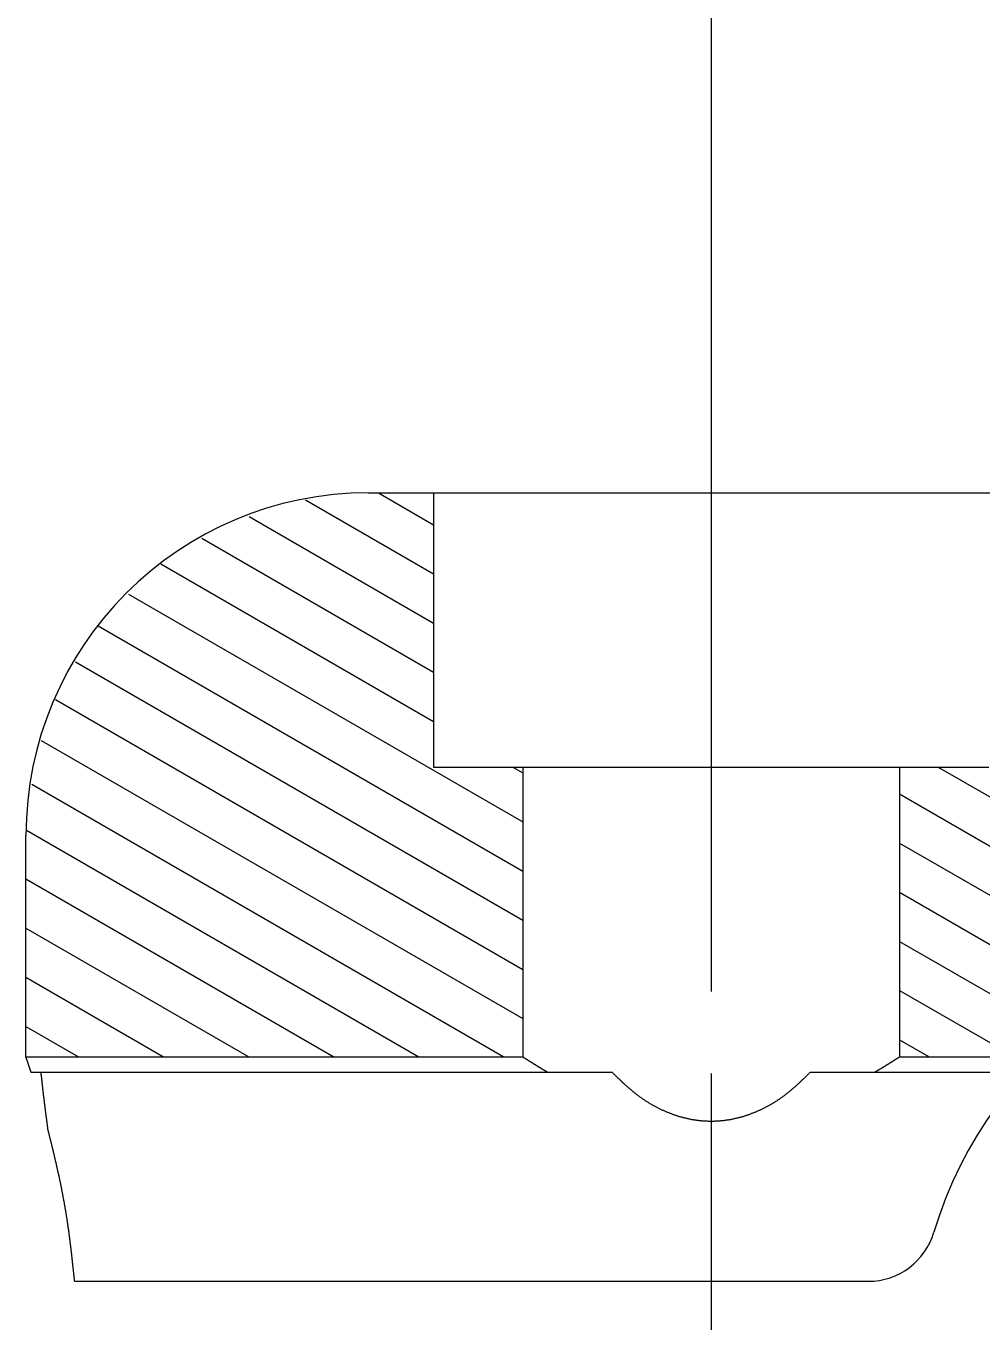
# Model space of a CAD drawing. Extents: x 78 to 520, y 41 to 313.
# Drawn here: x 433.6 to 447.56, y 255.39 to 274.3 of the extents above; entities that cross this region are included whole.
import ezdxf

# ---------------------------------------------------------------- set-up
doc = ezdxf.new("R2010")
doc.units = 0
doc.linetypes.add('CENTER', pattern=[17.5, 13, -1.5, 1.5, -1.5])
doc.layers.get('0').update_dxf_attribs({"linetype": 'CONTINUOUS'})
doc.layers.add('CENTER', color=1, linetype='CENTER')

msp = doc.modelspace()

# ---------------------------------------------------------------- linework, layer by layer
at = {"color": 3, "linetype": 'CONTINUOUS'}
for p, q in [((437.685, 267.382), (439.554, 266.303)), ((438.747, 267.486), (439.554, 267.02)), ((436.862, 267.14), (439.554, 265.586)), ((436.169, 266.824), (439.554, 264.87)), ((435.575, 266.45), (439.554, 264.153)), ((435.1, 266.008), (440.854, 262.686)), ((434.659, 265.546), (440.854, 261.969)), ((434.328, 265.02), (440.854, 261.252)), ((434.035, 264.472), (440.854, 260.535)), ((433.826, 263.876), (440.854, 259.819)), ((446.917, 263.486), (451.456, 260.865)), ((433.689, 263.239), (440.579, 259.261)), ((446.354, 263.094), (450.579, 260.655)), ((433.613, 262.566), (439.338, 259.261)), ((446.354, 262.377), (449.9, 260.33)), ((433.604, 261.854), (438.096, 259.261)), ((446.354, 261.66), (449.265, 259.98)), ((433.604, 261.138), (436.855, 259.261)), ((446.354, 260.944), (448.742, 259.565)), ((433.604, 260.421), (435.613, 259.261)), ((446.354, 260.227), (448.028, 259.261)), ((433.604, 259.704), (434.372, 259.261)), ((446.354, 259.51), (446.786, 259.261))]:
    msp.add_line(p, q, dxfattribs=at)
at = {"color": 7, "linetype": 'CONTINUOUS'}
for p, q in [((438.604, 267.486), (461.454, 267.486)), ((439.554, 267.486), (439.554, 263.486)), ((439.554, 263.486), (447.654, 263.486)), ((440.71, 263.486), (440.854, 263.402)), ((440.854, 263.486), (440.854, 259.261)), ((446.354, 263.486), (446.354, 259.261)), ((433.604, 259.261), (433.604, 262.486)), ((433.604, 259.261), (440.854, 259.261)), ((446.354, 259.261), (448.358, 259.261)), ((433.679, 259.036), (442.157, 259.036)), ((445.051, 259.036), (448.143, 259.036)), ((434.315, 255.986), (445.896, 255.986))]:
    msp.add_line(p, q, dxfattribs=at)
at = {"color": 7}
for points in [[(433.679, 259.036, 0), (433.679, 259.037, 0), (433.678, 259.038, 0), (433.678, 259.039, 0), (433.678, 259.041, 0), (433.677, 259.042, 0), (433.677, 259.043, 0), (433.676, 259.044, 0), (433.676, 259.045, 0), (433.676, 259.047, 0), (433.675, 259.048, 0), (433.675, 259.049, 0), (433.674, 259.05, 0), (433.674, 259.051, 0), (433.674, 259.052, 0), (433.673, 259.054, 0), (433.673, 259.055, 0), (433.672, 259.056, 0), (433.672, 259.057, 0), (433.672, 259.058, 0), (433.671, 259.06, 0), (433.671, 259.061, 0), (433.671, 259.062, 0), (433.67, 259.063, 0), (433.67, 259.064, 0), (433.669, 259.065, 0), (433.669, 259.067, 0), (433.669, 259.068, 0), (433.668, 259.069, 0), (433.668, 259.07, 0), (433.667, 259.071, 0), (433.667, 259.072, 0), (433.667, 259.074, 0), (433.666, 259.075, 0), (433.666, 259.076, 0), (433.665, 259.077, 0), (433.665, 259.078, 0), (433.665, 259.08, 0), (433.664, 259.081, 0), (433.664, 259.082, 0), (433.664, 259.083, 0), (433.663, 259.084, 0), (433.663, 259.085, 0), (433.662, 259.087, 0), (433.662, 259.088, 0), (433.662, 259.089, 0), (433.661, 259.09, 0), (433.661, 259.091, 0), (433.66, 259.093, 0), (433.66, 259.094, 0), (433.66, 259.095, 0), (433.659, 259.096, 0), (433.659, 259.097, 0), (433.659, 259.098, 0), (433.658, 259.1, 0), (433.658, 259.101, 0), (433.657, 259.102, 0), (433.657, 259.103, 0), (433.657, 259.104, 0), (433.656, 259.106, 0), (433.656, 259.107, 0), (433.655, 259.108, 0), (433.655, 259.109, 0), (433.655, 259.11, 0), (433.654, 259.111, 0), (433.654, 259.113, 0), (433.653, 259.114, 0), (433.653, 259.115, 0), (433.653, 259.116, 0), (433.652, 259.117, 0), (433.652, 259.118, 0), (433.651, 259.12, 0), (433.651, 259.121, 0), (433.651, 259.122, 0), (433.65, 259.123, 0), (433.65, 259.124, 0), (433.65, 259.126, 0), (433.649, 259.127, 0), (433.649, 259.128, 0), (433.648, 259.129, 0), (433.648, 259.13, 0), (433.648, 259.131, 0), (433.647, 259.133, 0), (433.647, 259.134, 0), (433.646, 259.135, 0), (433.646, 259.136, 0), (433.646, 259.137, 0), (433.645, 259.139, 0), (433.645, 259.14, 0), (433.644, 259.141, 0), (433.644, 259.142, 0), (433.644, 259.143, 0), (433.643, 259.144, 0), (433.643, 259.146, 0), (433.642, 259.147, 0), (433.642, 259.148, 0), (433.642, 259.149, 0), (433.641, 259.15, 0), (433.641, 259.151, 0), (433.641, 259.153, 0), (433.64, 259.154, 0), (433.64, 259.155, 0), (433.639, 259.156, 0), (433.639, 259.157, 0), (433.639, 259.159, 0), (433.638, 259.16, 0), (433.638, 259.161, 0), (433.637, 259.162, 0), (433.637, 259.163, 0), (433.637, 259.164, 0), (433.636, 259.166, 0), (433.636, 259.167, 0), (433.635, 259.168, 0), (433.635, 259.169, 0), (433.635, 259.17, 0), (433.634, 259.172, 0), (433.634, 259.173, 0), (433.633, 259.174, 0), (433.633, 259.175, 0), (433.633, 259.176, 0), (433.632, 259.177, 0), (433.632, 259.179, 0), (433.631, 259.18, 0), (433.631, 259.181, 0), (433.631, 259.182, 0), (433.63, 259.183, 0), (433.63, 259.184, 0), (433.629, 259.186, 0), (433.629, 259.187, 0), (433.629, 259.188, 0), (433.628, 259.189, 0), (433.628, 259.19, 0), (433.627, 259.192, 0), (433.627, 259.193, 0), (433.627, 259.194, 0), (433.626, 259.195, 0), (433.626, 259.196, 0), (433.626, 259.197, 0), (433.625, 259.199, 0), (433.625, 259.2, 0), (433.624, 259.201, 0), (433.624, 259.202, 0), (433.624, 259.203, 0), (433.623, 259.204, 0), (433.623, 259.206, 0), (433.622, 259.207, 0), (433.622, 259.208, 0), (433.622, 259.209, 0), (433.621, 259.21, 0), (433.621, 259.212, 0), (433.62, 259.213, 0), (433.62, 259.214, 0), (433.62, 259.215, 0), (433.619, 259.216, 0), (433.619, 259.217, 0), (433.618, 259.219, 0), (433.618, 259.22, 0), (433.618, 259.221, 0), (433.617, 259.222, 0), (433.617, 259.223, 0), (433.616, 259.224, 0), (433.616, 259.226, 0), (433.616, 259.227, 0), (433.615, 259.228, 0), (433.615, 259.229, 0), (433.614, 259.23, 0), (433.614, 259.232, 0), (433.614, 259.233, 0), (433.613, 259.234, 0), (433.613, 259.235, 0), (433.612, 259.236, 0), (433.612, 259.237, 0), (433.612, 259.239, 0), (433.611, 259.24, 0), (433.611, 259.241, 0), (433.61, 259.242, 0), (433.61, 259.243, 0), (433.61, 259.244, 0), (433.609, 259.246, 0), (433.609, 259.247, 0), (433.608, 259.248, 0), (433.608, 259.249, 0), (433.608, 259.25, 0), (433.607, 259.252, 0), (433.607, 259.253, 0), (433.606, 259.254, 0), (433.606, 259.255, 0), (433.606, 259.256, 0), (433.605, 259.257, 0), (433.605, 259.259, 0), (433.604, 259.26, 0), (433.604, 259.261, 0)], [(440.854, 259.261, 0), (440.856, 259.26, 0), (440.858, 259.258, 0), (440.86, 259.257, 0), (440.861, 259.256, 0), (440.863, 259.255, 0), (440.865, 259.254, 0), (440.867, 259.252, 0), (440.869, 259.251, 0), (440.871, 259.25, 0), (440.873, 259.249, 0), (440.875, 259.248, 0), (440.877, 259.246, 0), (440.878, 259.245, 0), (440.88, 259.244, 0), (440.882, 259.243, 0), (440.884, 259.242, 0), (440.886, 259.24, 0), (440.888, 259.239, 0), (440.89, 259.238, 0), (440.892, 259.237, 0), (440.894, 259.235, 0), (440.895, 259.234, 0), (440.897, 259.233, 0), (440.899, 259.232, 0), (440.901, 259.231, 0), (440.903, 259.229, 0), (440.905, 259.228, 0), (440.907, 259.227, 0), (440.909, 259.226, 0), (440.911, 259.225, 0), (440.913, 259.223, 0), (440.914, 259.222, 0), (440.916, 259.221, 0), (440.918, 259.22, 0), (440.92, 259.219, 0), (440.922, 259.217, 0), (440.924, 259.216, 0), (440.926, 259.215, 0), (440.928, 259.214, 0), (440.93, 259.213, 0), (440.931, 259.211, 0), (440.933, 259.21, 0), (440.935, 259.209, 0), (440.937, 259.208, 0), (440.939, 259.207, 0), (440.941, 259.205, 0), (440.943, 259.204, 0), (440.945, 259.203, 0), (440.947, 259.202, 0), (440.949, 259.201, 0), (440.95, 259.199, 0), (440.952, 259.198, 0), (440.954, 259.197, 0), (440.956, 259.196, 0), (440.958, 259.195, 0), (440.96, 259.193, 0), (440.962, 259.192, 0), (440.964, 259.191, 0), (440.966, 259.19, 0), (440.968, 259.189, 0), (440.969, 259.187, 0), (440.971, 259.186, 0), (440.973, 259.185, 0), (440.975, 259.184, 0), (440.977, 259.183, 0), (440.979, 259.182, 0), (440.981, 259.18, 0), (440.983, 259.179, 0), (440.985, 259.178, 0), (440.987, 259.177, 0), (440.988, 259.176, 0), (440.99, 259.174, 0), (440.992, 259.173, 0), (440.994, 259.172, 0), (440.996, 259.171, 0), (440.998, 259.17, 0), (441, 259.168, 0), (441.002, 259.167, 0), (441.004, 259.166, 0), (441.006, 259.165, 0), (441.008, 259.164, 0), (441.009, 259.163, 0), (441.011, 259.161, 0), (441.013, 259.16, 0), (441.015, 259.159, 0), (441.017, 259.158, 0), (441.019, 259.157, 0), (441.021, 259.155, 0), (441.023, 259.154, 0), (441.025, 259.153, 0), (441.027, 259.152, 0), (441.029, 259.151, 0), (441.03, 259.15, 0), (441.032, 259.148, 0), (441.034, 259.147, 0), (441.036, 259.146, 0), (441.038, 259.145, 0), (441.04, 259.144, 0), (441.042, 259.143, 0), (441.044, 259.141, 0), (441.046, 259.14, 0), (441.048, 259.139, 0), (441.05, 259.138, 0), (441.051, 259.137, 0), (441.053, 259.136, 0), (441.055, 259.134, 0), (441.057, 259.133, 0), (441.059, 259.132, 0), (441.061, 259.131, 0), (441.063, 259.13, 0), (441.065, 259.128, 0), (441.067, 259.127, 0), (441.069, 259.126, 0), (441.071, 259.125, 0), (441.073, 259.124, 0), (441.074, 259.123, 0), (441.076, 259.121, 0), (441.078, 259.12, 0), (441.08, 259.119, 0), (441.082, 259.118, 0), (441.084, 259.117, 0), (441.086, 259.116, 0), (441.088, 259.115, 0), (441.09, 259.113, 0), (441.092, 259.112, 0), (441.094, 259.111, 0), (441.096, 259.11, 0), (441.097, 259.109, 0), (441.099, 259.108, 0), (441.101, 259.106, 0), (441.103, 259.105, 0), (441.105, 259.104, 0), (441.107, 259.103, 0), (441.109, 259.102, 0), (441.111, 259.101, 0), (441.113, 259.099, 0), (441.115, 259.098, 0), (441.117, 259.097, 0), (441.119, 259.096, 0), (441.121, 259.095, 0), (441.122, 259.094, 0), (441.124, 259.092, 0), (441.126, 259.091, 0), (441.128, 259.09, 0), (441.13, 259.089, 0), (441.132, 259.088, 0), (441.134, 259.087, 0), (441.136, 259.086, 0), (441.138, 259.084, 0), (441.14, 259.083, 0), (441.142, 259.082, 0), (441.144, 259.081, 0), (441.146, 259.08, 0), (441.147, 259.079, 0), (441.149, 259.077, 0), (441.151, 259.076, 0), (441.153, 259.075, 0), (441.155, 259.074, 0), (441.157, 259.073, 0), (441.159, 259.072, 0), (441.161, 259.07, 0), (441.163, 259.069, 0), (441.165, 259.068, 0), (441.167, 259.067, 0), (441.169, 259.066, 0), (441.171, 259.065, 0), (441.172, 259.064, 0), (441.174, 259.062, 0), (441.176, 259.061, 0), (441.178, 259.06, 0), (441.18, 259.059, 0), (441.182, 259.058, 0), (441.184, 259.057, 0), (441.186, 259.055, 0), (441.188, 259.054, 0), (441.19, 259.053, 0), (441.192, 259.052, 0), (441.194, 259.051, 0), (441.196, 259.05, 0), (441.198, 259.049, 0), (441.199, 259.047, 0), (441.201, 259.046, 0), (441.203, 259.045, 0), (441.205, 259.044, 0), (441.207, 259.043, 0), (441.209, 259.042, 0), (441.211, 259.041, 0), (441.213, 259.039, 0), (441.215, 259.038, 0), (441.217, 259.037, 0), (441.219, 259.036, 0)], [(445.989, 259.036, 0), (445.991, 259.037, 0), (445.993, 259.038, 0), (445.995, 259.039, 0), (445.997, 259.041, 0), (445.999, 259.042, 0), (446.001, 259.043, 0), (446.003, 259.044, 0), (446.005, 259.045, 0), (446.007, 259.046, 0), (446.008, 259.047, 0), (446.01, 259.049, 0), (446.012, 259.05, 0), (446.014, 259.051, 0), (446.016, 259.052, 0), (446.018, 259.053, 0), (446.02, 259.054, 0), (446.022, 259.055, 0), (446.024, 259.057, 0), (446.026, 259.058, 0), (446.028, 259.059, 0), (446.03, 259.06, 0), (446.032, 259.061, 0), (446.033, 259.062, 0), (446.035, 259.064, 0), (446.037, 259.065, 0), (446.039, 259.066, 0), (446.041, 259.067, 0), (446.043, 259.068, 0), (446.045, 259.069, 0), (446.047, 259.07, 0), (446.049, 259.072, 0), (446.051, 259.073, 0), (446.053, 259.074, 0), (446.055, 259.075, 0), (446.057, 259.076, 0), (446.058, 259.077, 0), (446.06, 259.079, 0), (446.062, 259.08, 0), (446.064, 259.081, 0), (446.066, 259.082, 0), (446.068, 259.083, 0), (446.07, 259.084, 0), (446.072, 259.085, 0), (446.074, 259.087, 0), (446.076, 259.088, 0), (446.078, 259.089, 0), (446.08, 259.09, 0), (446.082, 259.091, 0), (446.083, 259.092, 0), (446.085, 259.094, 0), (446.087, 259.095, 0), (446.089, 259.096, 0), (446.091, 259.097, 0), (446.093, 259.098, 0), (446.095, 259.099, 0), (446.097, 259.101, 0), (446.099, 259.102, 0), (446.101, 259.103, 0), (446.103, 259.104, 0), (446.105, 259.105, 0), (446.107, 259.106, 0), (446.108, 259.108, 0), (446.11, 259.109, 0), (446.112, 259.11, 0), (446.114, 259.111, 0), (446.116, 259.112, 0), (446.118, 259.113, 0), (446.12, 259.114, 0), (446.122, 259.116, 0), (446.124, 259.117, 0), (446.126, 259.118, 0), (446.128, 259.119, 0), (446.13, 259.12, 0), (446.131, 259.121, 0), (446.133, 259.123, 0), (446.135, 259.124, 0), (446.137, 259.125, 0), (446.139, 259.126, 0), (446.141, 259.127, 0), (446.143, 259.128, 0), (446.145, 259.13, 0), (446.147, 259.131, 0), (446.149, 259.132, 0), (446.151, 259.133, 0), (446.153, 259.134, 0), (446.154, 259.135, 0), (446.156, 259.137, 0), (446.158, 259.138, 0), (446.16, 259.139, 0), (446.162, 259.14, 0), (446.164, 259.141, 0), (446.166, 259.143, 0), (446.168, 259.144, 0), (446.17, 259.145, 0), (446.172, 259.146, 0), (446.174, 259.147, 0), (446.176, 259.148, 0), (446.177, 259.15, 0), (446.179, 259.151, 0), (446.181, 259.152, 0), (446.183, 259.153, 0), (446.185, 259.154, 0), (446.187, 259.155, 0), (446.189, 259.157, 0), (446.191, 259.158, 0), (446.193, 259.159, 0), (446.195, 259.16, 0), (446.197, 259.161, 0), (446.198, 259.163, 0), (446.2, 259.164, 0), (446.202, 259.165, 0), (446.204, 259.166, 0), (446.206, 259.167, 0), (446.208, 259.168, 0), (446.21, 259.17, 0), (446.212, 259.171, 0), (446.214, 259.172, 0), (446.216, 259.173, 0), (446.217, 259.174, 0), (446.219, 259.176, 0), (446.221, 259.177, 0), (446.223, 259.178, 0), (446.225, 259.179, 0), (446.227, 259.18, 0), (446.229, 259.182, 0), (446.231, 259.183, 0), (446.233, 259.184, 0), (446.235, 259.185, 0), (446.237, 259.186, 0), (446.238, 259.187, 0), (446.24, 259.189, 0), (446.242, 259.19, 0), (446.244, 259.191, 0), (446.246, 259.192, 0), (446.248, 259.193, 0), (446.25, 259.195, 0), (446.252, 259.196, 0), (446.254, 259.197, 0), (446.256, 259.198, 0), (446.257, 259.199, 0), (446.259, 259.201, 0), (446.261, 259.202, 0), (446.263, 259.203, 0), (446.265, 259.204, 0), (446.267, 259.205, 0), (446.269, 259.207, 0), (446.271, 259.208, 0), (446.273, 259.209, 0), (446.274, 259.21, 0), (446.276, 259.211, 0), (446.278, 259.213, 0), (446.28, 259.214, 0), (446.282, 259.215, 0), (446.284, 259.216, 0), (446.286, 259.217, 0), (446.288, 259.219, 0), (446.29, 259.22, 0), (446.292, 259.221, 0), (446.293, 259.222, 0), (446.295, 259.223, 0), (446.297, 259.225, 0), (446.299, 259.226, 0), (446.301, 259.227, 0), (446.303, 259.228, 0), (446.305, 259.229, 0), (446.307, 259.231, 0), (446.309, 259.232, 0), (446.31, 259.233, 0), (446.312, 259.234, 0), (446.314, 259.236, 0), (446.316, 259.237, 0), (446.318, 259.238, 0), (446.32, 259.239, 0), (446.322, 259.24, 0), (446.324, 259.242, 0), (446.326, 259.243, 0), (446.327, 259.244, 0), (446.329, 259.245, 0), (446.331, 259.246, 0), (446.333, 259.248, 0), (446.335, 259.249, 0), (446.337, 259.25, 0), (446.339, 259.251, 0), (446.341, 259.252, 0), (446.343, 259.254, 0), (446.344, 259.255, 0), (446.346, 259.256, 0), (446.348, 259.257, 0), (446.35, 259.258, 0), (446.352, 259.26, 0), (446.354, 259.261, 0)], [(433.927, 258.196, 0), (433.926, 258.201, 0), (433.926, 258.207, 0), (433.925, 258.212, 0), (433.924, 258.217, 0), (433.923, 258.223, 0), (433.923, 258.228, 0), (433.922, 258.233, 0), (433.921, 258.238, 0), (433.921, 258.244, 0), (433.92, 258.249, 0), (433.919, 258.254, 0), (433.919, 258.259, 0), (433.918, 258.265, 0), (433.917, 258.27, 0), (433.917, 258.275, 0), (433.916, 258.281, 0), (433.915, 258.286, 0), (433.914, 258.291, 0), (433.914, 258.296, 0), (433.913, 258.302, 0), (433.912, 258.307, 0), (433.912, 258.312, 0), (433.911, 258.318, 0), (433.91, 258.323, 0), (433.91, 258.328, 0), (433.909, 258.333, 0), (433.908, 258.339, 0), (433.908, 258.344, 0), (433.907, 258.349, 0), (433.906, 258.354, 0), (433.906, 258.36, 0), (433.905, 258.365, 0), (433.904, 258.37, 0), (433.904, 258.376, 0), (433.903, 258.381, 0), (433.902, 258.386, 0), (433.901, 258.391, 0), (433.901, 258.397, 0), (433.9, 258.402, 0), (433.899, 258.407, 0), (433.899, 258.412, 0), (433.898, 258.418, 0), (433.897, 258.423, 0), (433.897, 258.428, 0), (433.896, 258.434, 0), (433.895, 258.439, 0), (433.895, 258.444, 0), (433.894, 258.449, 0), (433.893, 258.455, 0), (433.893, 258.46, 0), (433.892, 258.465, 0), (433.891, 258.471, 0), (433.891, 258.476, 0), (433.89, 258.481, 0), (433.889, 258.486, 0), (433.889, 258.492, 0), (433.888, 258.497, 0), (433.887, 258.502, 0), (433.887, 258.508, 0), (433.886, 258.513, 0), (433.885, 258.518, 0), (433.885, 258.523, 0), (433.884, 258.529, 0), (433.883, 258.534, 0), (433.883, 258.539, 0), (433.882, 258.544, 0), (433.881, 258.55, 0), (433.881, 258.555, 0), (433.88, 258.56, 0), (433.879, 258.566, 0), (433.879, 258.571, 0), (433.878, 258.576, 0), (433.877, 258.581, 0), (433.877, 258.587, 0), (433.876, 258.592, 0), (433.876, 258.597, 0), (433.875, 258.603, 0), (433.874, 258.608, 0), (433.874, 258.613, 0), (433.873, 258.618, 0), (433.872, 258.624, 0), (433.872, 258.629, 0), (433.871, 258.634, 0), (433.87, 258.64, 0), (433.87, 258.645, 0), (433.869, 258.65, 0), (433.868, 258.655, 0), (433.868, 258.661, 0), (433.867, 258.666, 0), (433.867, 258.671, 0), (433.866, 258.676, 0), (433.865, 258.682, 0), (433.865, 258.687, 0), (433.864, 258.692, 0), (433.863, 258.698, 0), (433.863, 258.703, 0), (433.862, 258.708, 0), (433.862, 258.713, 0), (433.861, 258.719, 0), (433.86, 258.724, 0), (433.86, 258.729, 0), (433.859, 258.735, 0), (433.858, 258.74, 0), (433.858, 258.745, 0), (433.857, 258.75, 0), (433.857, 258.756, 0), (433.856, 258.761, 0), (433.855, 258.766, 0), (433.855, 258.772, 0), (433.854, 258.777, 0), (433.853, 258.782, 0), (433.853, 258.787, 0), (433.852, 258.793, 0), (433.852, 258.798, 0), (433.851, 258.803, 0), (433.85, 258.809, 0), (433.85, 258.814, 0), (433.849, 258.819, 0), (433.849, 258.824, 0), (433.848, 258.83, 0), (433.847, 258.835, 0), (433.847, 258.84, 0), (433.846, 258.846, 0), (433.846, 258.851, 0), (433.845, 258.856, 0), (433.844, 258.861, 0), (433.844, 258.867, 0), (433.843, 258.872, 0), (433.843, 258.877, 0), (433.842, 258.883, 0), (433.841, 258.888, 0), (433.841, 258.893, 0), (433.84, 258.898, 0), (433.84, 258.904, 0), (433.839, 258.909, 0), (433.838, 258.914, 0), (433.838, 258.92, 0), (433.837, 258.925, 0), (433.837, 258.93, 0), (433.836, 258.935, 0), (433.835, 258.941, 0), (433.835, 258.946, 0), (433.834, 258.951, 0), (433.834, 258.957, 0), (433.833, 258.962, 0), (433.832, 258.967, 0), (433.832, 258.972, 0), (433.831, 258.978, 0), (433.831, 258.983, 0), (433.83, 258.988, 0), (433.829, 258.994, 0), (433.829, 258.999, 0), (433.828, 259.004, 0), (433.828, 259.009, 0), (433.827, 259.015, 0), (433.826, 259.02, 0), (433.826, 259.025, 0), (433.825, 259.031, 0), (433.825, 259.036, 0)], [(442.157, 259.036, 0), (442.164, 259.029, 0), (442.171, 259.021, 0), (442.179, 259.014, 0), (442.186, 259.007, 0), (442.194, 259, 0), (442.201, 258.992, 0), (442.209, 258.985, 0), (442.216, 258.978, 0), (442.224, 258.971, 0), (442.231, 258.963, 0), (442.239, 258.956, 0), (442.246, 258.949, 0), (442.254, 258.942, 0), (442.261, 258.935, 0), (442.269, 258.927, 0), (442.276, 258.92, 0), (442.284, 258.913, 0), (442.292, 258.906, 0), (442.299, 258.899, 0), (442.307, 258.892, 0), (442.314, 258.885, 0), (442.322, 258.878, 0), (442.33, 258.87, 0), (442.337, 258.863, 0), (442.345, 258.856, 0), (442.353, 258.849, 0), (442.36, 258.842, 0), (442.368, 258.836, 0), (442.376, 258.829, 0), (442.384, 258.822, 0), (442.391, 258.815, 0), (442.399, 258.808, 0), (442.407, 258.801, 0), (442.415, 258.794, 0), (442.423, 258.788, 0), (442.431, 258.781, 0), (442.439, 258.774, 0), (442.447, 258.768, 0), (442.455, 258.761, 0), (442.463, 258.754, 0), (442.471, 258.748, 0), (442.479, 258.741, 0), (442.487, 258.735, 0), (442.495, 258.728, 0), (442.503, 258.722, 0), (442.511, 258.716, 0), (442.52, 258.709, 0), (442.528, 258.703, 0), (442.536, 258.697, 0), (442.544, 258.691, 0), (442.553, 258.684, 0), (442.561, 258.678, 0), (442.57, 258.672, 0), (442.578, 258.666, 0), (442.587, 258.66, 0), (442.595, 258.654, 0), (442.604, 258.648, 0), (442.612, 258.642, 0), (442.621, 258.637, 0), (442.629, 258.631, 0), (442.638, 258.625, 0), (442.647, 258.619, 0), (442.656, 258.614, 0), (442.664, 258.608, 0), (442.673, 258.603, 0), (442.682, 258.597, 0), (442.691, 258.592, 0), (442.7, 258.586, 0), (442.709, 258.581, 0), (442.718, 258.576, 0), (442.727, 258.571, 0), (442.736, 258.565, 0), (442.745, 258.56, 0), (442.754, 258.555, 0), (442.763, 258.55, 0), (442.772, 258.545, 0), (442.781, 258.54, 0), (442.791, 258.535, 0), (442.8, 258.53, 0), (442.809, 258.525, 0), (442.818, 258.521, 0), (442.828, 258.516, 0), (442.837, 258.511, 0), (442.846, 258.507, 0), (442.856, 258.502, 0), (442.865, 258.498, 0), (442.874, 258.493, 0), (442.884, 258.489, 0), (442.893, 258.484, 0), (442.903, 258.48, 0), (442.912, 258.476, 0), (442.922, 258.471, 0), (442.931, 258.467, 0), (442.941, 258.463, 0), (442.951, 258.459, 0), (442.96, 258.455, 0), (442.97, 258.451, 0), (442.98, 258.447, 0), (442.989, 258.443, 0), (442.999, 258.44, 0), (443.009, 258.436, 0), (443.018, 258.432, 0), (443.028, 258.429, 0), (443.038, 258.425, 0), (443.048, 258.421, 0), (443.058, 258.418, 0), (443.067, 258.415, 0), (443.077, 258.411, 0), (443.087, 258.408, 0), (443.097, 258.405, 0), (443.107, 258.401, 0), (443.117, 258.398, 0), (443.127, 258.395, 0), (443.137, 258.392, 0), (443.147, 258.389, 0), (443.157, 258.386, 0), (443.167, 258.384, 0), (443.177, 258.381, 0), (443.187, 258.378, 0), (443.197, 258.375, 0), (443.207, 258.373, 0), (443.217, 258.37, 0), (443.227, 258.368, 0), (443.237, 258.365, 0), (443.248, 258.363, 0), (443.258, 258.361, 0), (443.268, 258.359, 0), (443.278, 258.356, 0), (443.288, 258.354, 0), (443.299, 258.352, 0), (443.309, 258.35, 0), (443.319, 258.348, 0), (443.329, 258.347, 0), (443.34, 258.345, 0), (443.35, 258.343, 0), (443.36, 258.342, 0), (443.37, 258.34, 0), (443.381, 258.339, 0), (443.391, 258.337, 0), (443.401, 258.336, 0), (443.412, 258.334, 0), (443.422, 258.333, 0), (443.432, 258.332, 0), (443.443, 258.331, 0), (443.453, 258.33, 0), (443.463, 258.329, 0), (443.474, 258.328, 0), (443.484, 258.327, 0), (443.495, 258.327, 0), (443.505, 258.326, 0), (443.515, 258.325, 0), (443.526, 258.325, 0), (443.536, 258.324, 0), (443.547, 258.324, 0), (443.557, 258.323, 0), (443.567, 258.323, 0), (443.578, 258.323, 0), (443.588, 258.323, 0), (443.599, 258.323, 0), (443.609, 258.323, 0), (443.62, 258.323, 0), (443.63, 258.323, 0), (443.64, 258.323, 0), (443.651, 258.323, 0), (443.661, 258.324, 0), (443.672, 258.324, 0), (443.682, 258.325, 0), (443.692, 258.325, 0), (443.703, 258.326, 0), (443.713, 258.327, 0), (443.724, 258.327, 0), (443.734, 258.328, 0), (443.744, 258.329, 0), (443.755, 258.33, 0), (443.765, 258.331, 0), (443.775, 258.332, 0), (443.786, 258.333, 0), (443.796, 258.334, 0), (443.807, 258.336, 0), (443.817, 258.337, 0), (443.827, 258.339, 0), (443.837, 258.34, 0), (443.848, 258.342, 0), (443.858, 258.343, 0), (443.868, 258.345, 0), (443.879, 258.347, 0), (443.889, 258.348, 0), (443.899, 258.35, 0), (443.909, 258.352, 0), (443.919, 258.354, 0), (443.93, 258.356, 0), (443.94, 258.359, 0), (443.95, 258.361, 0), (443.96, 258.363, 0), (443.97, 258.365, 0), (443.98, 258.368, 0), (443.991, 258.37, 0), (444.001, 258.373, 0), (444.011, 258.375, 0), (444.021, 258.378, 0), (444.031, 258.381, 0), (444.041, 258.384, 0), (444.051, 258.386, 0), (444.061, 258.389, 0), (444.071, 258.392, 0), (444.081, 258.395, 0), (444.091, 258.398, 0), (444.101, 258.401, 0), (444.111, 258.405, 0), (444.121, 258.408, 0), (444.131, 258.411, 0), (444.14, 258.415, 0), (444.15, 258.418, 0), (444.16, 258.421, 0), (444.17, 258.425, 0), (444.18, 258.429, 0), (444.189, 258.432, 0), (444.199, 258.436, 0), (444.209, 258.44, 0), (444.219, 258.443, 0), (444.228, 258.447, 0), (444.238, 258.451, 0), (444.248, 258.455, 0), (444.257, 258.459, 0), (444.267, 258.463, 0), (444.276, 258.467, 0), (444.286, 258.471, 0), (444.296, 258.476, 0), (444.305, 258.48, 0), (444.315, 258.484, 0), (444.324, 258.489, 0), (444.333, 258.493, 0), (444.343, 258.497, 0), (444.352, 258.502, 0), (444.362, 258.507, 0), (444.371, 258.511, 0), (444.38, 258.516, 0), (444.39, 258.521, 0), (444.399, 258.525, 0), (444.408, 258.53, 0), (444.417, 258.535, 0), (444.427, 258.54, 0), (444.436, 258.545, 0), (444.445, 258.55, 0), (444.454, 258.555, 0), (444.463, 258.56, 0), (444.472, 258.565, 0), (444.481, 258.57, 0), (444.49, 258.576, 0), (444.499, 258.581, 0), (444.508, 258.586, 0), (444.517, 258.592, 0), (444.526, 258.597, 0), (444.535, 258.603, 0), (444.543, 258.608, 0), (444.552, 258.614, 0), (444.561, 258.619, 0), (444.57, 258.625, 0), (444.578, 258.631, 0), (444.587, 258.637, 0), (444.596, 258.642, 0), (444.604, 258.648, 0), (444.613, 258.654, 0), (444.621, 258.66, 0), (444.63, 258.666, 0), (444.638, 258.672, 0), (444.647, 258.678, 0), (444.655, 258.684, 0), (444.663, 258.691, 0), (444.672, 258.697, 0), (444.68, 258.703, 0), (444.688, 258.709, 0), (444.696, 258.716, 0), (444.705, 258.722, 0), (444.713, 258.728, 0), (444.721, 258.735, 0), (444.729, 258.741, 0), (444.737, 258.748, 0), (444.745, 258.754, 0), (444.753, 258.761, 0), (444.761, 258.768, 0), (444.769, 258.774, 0), (444.777, 258.781, 0), (444.785, 258.788, 0), (444.793, 258.794, 0), (444.801, 258.801, 0), (444.809, 258.808, 0), (444.816, 258.815, 0), (444.824, 258.822, 0), (444.832, 258.829, 0), (444.84, 258.836, 0), (444.847, 258.843, 0), (444.855, 258.849, 0), (444.863, 258.856, 0), (444.87, 258.863, 0), (444.878, 258.871, 0), (444.886, 258.878, 0), (444.893, 258.885, 0), (444.901, 258.892, 0), (444.909, 258.899, 0), (444.916, 258.906, 0), (444.924, 258.913, 0), (444.931, 258.92, 0), (444.939, 258.927, 0), (444.946, 258.935, 0), (444.954, 258.942, 0), (444.961, 258.949, 0), (444.969, 258.956, 0), (444.977, 258.963, 0), (444.984, 258.971, 0), (444.992, 258.978, 0), (444.999, 258.985, 0), (445.006, 258.992, 0), (445.014, 259, 0), (445.021, 259.007, 0), (445.029, 259.014, 0), (445.036, 259.021, 0), (445.044, 259.029, 0), (445.051, 259.036, 0)], [(434.315, 255.986, 0), (434.314, 255.998, 0), (434.313, 256.009, 0), (434.311, 256.021, 0), (434.31, 256.033, 0), (434.309, 256.044, 0), (434.308, 256.056, 0), (434.307, 256.068, 0), (434.305, 256.08, 0), (434.304, 256.091, 0), (434.303, 256.103, 0), (434.302, 256.115, 0), (434.3, 256.126, 0), (434.299, 256.138, 0), (434.298, 256.15, 0), (434.297, 256.161, 0), (434.295, 256.173, 0), (434.294, 256.185, 0), (434.293, 256.197, 0), (434.291, 256.208, 0), (434.29, 256.22, 0), (434.289, 256.232, 0), (434.288, 256.243, 0), (434.286, 256.255, 0), (434.285, 256.267, 0), (434.284, 256.278, 0), (434.282, 256.29, 0), (434.281, 256.302, 0), (434.28, 256.313, 0), (434.279, 256.325, 0), (434.277, 256.337, 0), (434.276, 256.349, 0), (434.275, 256.36, 0), (434.273, 256.372, 0), (434.272, 256.384, 0), (434.271, 256.395, 0), (434.269, 256.407, 0), (434.268, 256.419, 0), (434.266, 256.43, 0), (434.265, 256.442, 0), (434.264, 256.454, 0), (434.262, 256.465, 0), (434.261, 256.477, 0), (434.26, 256.489, 0), (434.258, 256.5, 0), (434.257, 256.512, 0), (434.255, 256.524, 0), (434.254, 256.535, 0), (434.252, 256.547, 0), (434.251, 256.559, 0), (434.249, 256.57, 0), (434.248, 256.582, 0), (434.246, 256.594, 0), (434.245, 256.605, 0), (434.243, 256.617, 0), (434.242, 256.629, 0), (434.24, 256.64, 0), (434.239, 256.652, 0), (434.237, 256.664, 0), (434.236, 256.675, 0), (434.234, 256.687, 0), (434.233, 256.699, 0), (434.231, 256.71, 0), (434.229, 256.722, 0), (434.228, 256.734, 0), (434.226, 256.745, 0), (434.224, 256.757, 0), (434.223, 256.769, 0), (434.221, 256.78, 0), (434.219, 256.792, 0), (434.218, 256.804, 0), (434.216, 256.815, 0), (434.214, 256.827, 0), (434.213, 256.838, 0), (434.211, 256.85, 0), (434.209, 256.862, 0), (434.207, 256.873, 0), (434.206, 256.885, 0), (434.204, 256.897, 0), (434.202, 256.908, 0), (434.2, 256.92, 0), (434.198, 256.931, 0), (434.196, 256.943, 0), (434.195, 256.955, 0), (434.193, 256.966, 0), (434.191, 256.978, 0), (434.189, 256.989, 0), (434.187, 257.001, 0), (434.185, 257.013, 0), (434.183, 257.024, 0), (434.181, 257.036, 0), (434.179, 257.047, 0), (434.177, 257.059, 0), (434.175, 257.071, 0), (434.173, 257.082, 0), (434.171, 257.094, 0), (434.169, 257.105, 0), (434.167, 257.117, 0), (434.165, 257.129, 0), (434.163, 257.14, 0), (434.161, 257.152, 0), (434.159, 257.163, 0), (434.157, 257.175, 0), (434.154, 257.186, 0), (434.152, 257.198, 0), (434.15, 257.21, 0), (434.148, 257.221, 0), (434.146, 257.233, 0), (434.144, 257.244, 0), (434.141, 257.256, 0), (434.139, 257.267, 0), (434.137, 257.279, 0), (434.135, 257.291, 0), (434.132, 257.302, 0), (434.13, 257.314, 0), (434.128, 257.325, 0), (434.126, 257.337, 0), (434.123, 257.348, 0), (434.121, 257.36, 0), (434.119, 257.371, 0), (434.116, 257.383, 0), (434.114, 257.394, 0), (434.112, 257.406, 0), (434.109, 257.417, 0), (434.107, 257.429, 0), (434.105, 257.44, 0), (434.102, 257.452, 0), (434.1, 257.463, 0), (434.097, 257.475, 0), (434.095, 257.487, 0), (434.092, 257.498, 0), (434.09, 257.51, 0), (434.087, 257.521, 0), (434.085, 257.533, 0), (434.082, 257.544, 0), (434.08, 257.556, 0), (434.077, 257.567, 0), (434.075, 257.578, 0), (434.072, 257.59, 0), (434.07, 257.601, 0), (434.067, 257.613, 0), (434.065, 257.624, 0), (434.062, 257.636, 0), (434.059, 257.647, 0), (434.057, 257.659, 0), (434.054, 257.67, 0), (434.052, 257.682, 0), (434.049, 257.693, 0), (434.046, 257.705, 0), (434.044, 257.716, 0), (434.041, 257.728, 0), (434.038, 257.739, 0), (434.036, 257.751, 0), (434.033, 257.762, 0), (434.03, 257.773, 0), (434.028, 257.785, 0), (434.025, 257.796, 0), (434.022, 257.808, 0), (434.019, 257.819, 0), (434.017, 257.831, 0), (434.014, 257.842, 0), (434.011, 257.854, 0), (434.008, 257.865, 0), (434.006, 257.876, 0), (434.003, 257.888, 0), (434, 257.899, 0), (433.997, 257.911, 0), (433.995, 257.922, 0), (433.992, 257.934, 0), (433.989, 257.945, 0), (433.986, 257.956, 0), (433.983, 257.968, 0), (433.981, 257.979, 0), (433.978, 257.991, 0), (433.975, 258.002, 0), (433.972, 258.014, 0), (433.969, 258.025, 0), (433.967, 258.036, 0), (433.964, 258.048, 0), (433.961, 258.059, 0), (433.958, 258.071, 0), (433.955, 258.082, 0), (433.952, 258.093, 0), (433.95, 258.105, 0), (433.947, 258.116, 0), (433.944, 258.128, 0), (433.941, 258.139, 0), (433.938, 258.151, 0), (433.935, 258.162, 0), (433.933, 258.173, 0), (433.93, 258.185, 0), (433.927, 258.196, 0)]]:
    msp.add_polyline3d(points, dxfattribs=at)
at = {"color": 7, "linetype": 'CONTINUOUS'}
for centre, radius, start, end in [((438.604, 262.486), 5, 90, 180), ((452.604, 254.986), 6, 8.0453, 163.3985), ((445.896, 256.986), 1, 270, 343.3985)]:
    msp.add_arc(centre, radius, start, end, dxfattribs=at)
at = {"layer": 'CENTER', "color": 1, "linetype": 'CENTER'}
for p, q in [((443.604, 293.714), (443.604, 236.486)), ((443.604, 273.519), (443.604, 239.661))]:
    msp.add_line(p, q, dxfattribs=at)

doc.saveas('drawing.dxf')
